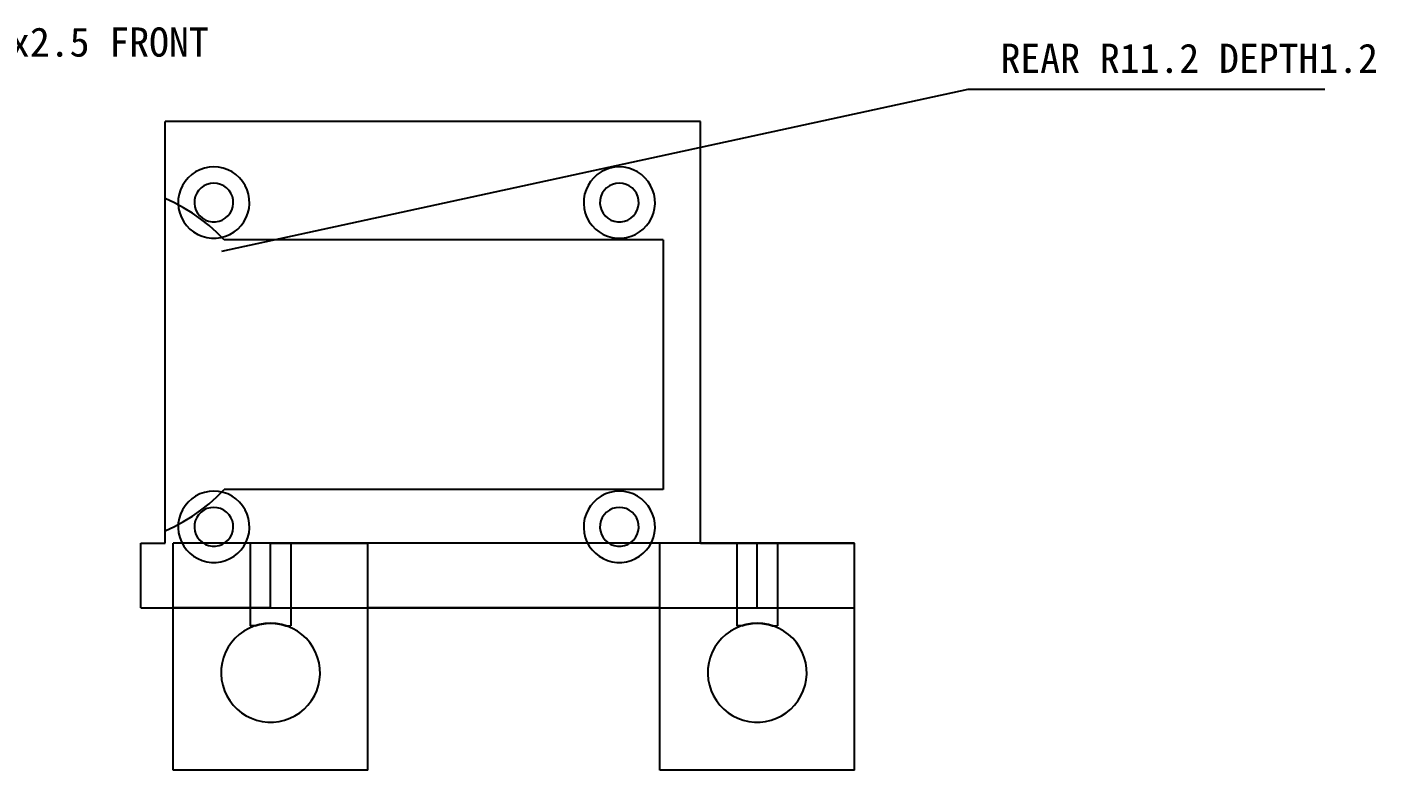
# Model space of a CAD drawing. Header units: millimetres. Extents: x -90 to 148, y -68 to 111.
# Drawn here: x 65 to 148.1, y 65 to 110.8 of the extents above; entities that cross this region are included whole.
import ezdxf

# ---------------------------------------------------------------- set-up
doc = ezdxf.new("R2010")
doc.units = ezdxf.units.MM
for name, color, linetype in [('HIDDEN', 8, 'Continuous'), ('LEADERS', 4, 'Continuous'), ('NOTES', 7, 'Continuous'), ('VISIBLE', 7, 'Continuous')]:
    doc.layers.add(name, color=color, linetype=linetype)

msp = doc.modelspace()

# ---------------------------------------------------------------- linework, layer by layer
at = {"layer": 'HIDDEN'}
for points in [[(73.5, 79), (73.5, 105)], [(76.5, 102.2), (76.20677, 102.18037), (75.91877, 102.12183), (75.64114, 102.02543), (75.37884, 101.89288), (75.13655, 101.72656), (74.91859, 101.52942), (74.72885, 101.305), (74.57071, 101.05728), (74.447, 100.7907), (74.35993, 100.51), (74.31105, 100.22021), (74.30123, 99.92649), (74.33065, 99.63408), (74.39877, 99.34819), (74.5044, 99.07394), (74.64564, 98.81622), (74.81997, 98.57962), (75.02427, 98.36837), (75.25492, 98.18623), (75.50778, 98.03646), (75.77835, 97.92173), (76.06179, 97.84408), (76.35306, 97.80491), (76.64694, 97.80491), (76.93821, 97.84408), (77.22165, 97.92173), (77.49222, 98.03646), (77.74508, 98.18623), (77.97573, 98.36837), (78.18003, 98.57962), (78.35436, 98.81622), (78.4956, 99.07394), (78.60123, 99.34819), (78.66935, 99.63408), (78.69877, 99.92649), (78.68895, 100.22021), (78.64007, 100.51), (78.553, 100.7907), (78.42929, 101.05728), (78.27115, 101.305), (78.08141, 101.52942), (77.86345, 101.72656), (77.62116, 101.89288), (77.35886, 102.02543), (77.08123, 102.12183), (76.79323, 102.18037), (76.5, 102.2)], [(101.5, 102.2), (101.20677, 102.18037), (100.91877, 102.12183), (100.64114, 102.02543), (100.37884, 101.89288), (100.13655, 101.72656), (99.91859, 101.52942), (99.72885, 101.305), (99.57071, 101.05728), (99.447, 100.7907), (99.35993, 100.51), (99.31105, 100.22021), (99.30123, 99.92649), (99.33065, 99.63408), (99.39877, 99.34819), (99.5044, 99.07394), (99.64564, 98.81622), (99.81997, 98.57962), (100.02427, 98.36837), (100.25492, 98.18623), (100.50778, 98.03646), (100.77835, 97.92173), (101.06179, 97.84408), (101.35306, 97.80491), (101.64694, 97.80491), (101.93821, 97.84408), (102.22165, 97.92173), (102.49222, 98.03646), (102.74508, 98.18623), (102.97573, 98.36837), (103.18003, 98.57962), (103.35436, 98.81622), (103.4956, 99.07394), (103.60123, 99.34819), (103.66935, 99.63408), (103.69877, 99.92649), (103.68895, 100.22021), (103.64007, 100.51), (103.553, 100.7907), (103.42929, 101.05728), (103.27115, 101.305), (103.08141, 101.52942), (102.86345, 101.72656), (102.62116, 101.89288), (102.35886, 102.02543), (102.08123, 102.12183), (101.79323, 102.18037), (101.5, 102.2)], [(76.5, 82.2), (76.20677, 82.18037), (75.91877, 82.12183), (75.64114, 82.02543), (75.37884, 81.89288), (75.13655, 81.72656), (74.91859, 81.52942), (74.72885, 81.305), (74.57071, 81.05728), (74.447, 80.7907), (74.35993, 80.51), (74.31105, 80.22021), (74.30123, 79.92649), (74.33065, 79.63408), (74.39877, 79.34819), (74.5044, 79.07394), (74.64564, 78.81622), (74.81997, 78.57962), (75.02427, 78.36837), (75.25492, 78.18623), (75.50778, 78.03646), (75.77835, 77.92173), (76.06179, 77.84408), (76.35306, 77.80491), (76.64694, 77.80491), (76.93821, 77.84408), (77.22165, 77.92173), (77.49222, 78.03646), (77.74508, 78.18623), (77.97573, 78.36837), (78.18003, 78.57962), (78.35436, 78.81622), (78.4956, 79.07394), (78.60123, 79.34819), (78.66935, 79.63408), (78.69877, 79.92649), (78.68895, 80.22021), (78.64007, 80.51), (78.553, 80.7907), (78.42929, 81.05728), (78.27115, 81.305), (78.08141, 81.52942), (77.86345, 81.72656), (77.62116, 81.89288), (77.35886, 82.02543), (77.08123, 82.12183), (76.79323, 82.18037), (76.5, 82.2)], [(101.5, 82.2), (101.20677, 82.18037), (100.91877, 82.12183), (100.64114, 82.02543), (100.37884, 81.89288), (100.13655, 81.72656), (99.91859, 81.52942), (99.72885, 81.305), (99.57071, 81.05728), (99.447, 80.7907), (99.35993, 80.51), (99.31105, 80.22021), (99.30123, 79.92649), (99.33065, 79.63408), (99.39877, 79.34819), (99.5044, 79.07394), (99.64564, 78.81622), (99.81997, 78.57962), (100.02427, 78.36837), (100.25492, 78.18623), (100.50778, 78.03646), (100.77835, 77.92173), (101.06179, 77.84408), (101.35306, 77.80491), (101.64694, 77.80491), (101.93821, 77.84408), (102.22165, 77.92173), (102.49222, 78.03646), (102.74508, 78.18623), (102.97573, 78.36837), (103.18003, 78.57962), (103.35436, 78.81622), (103.4956, 79.07394), (103.60123, 79.34819), (103.66935, 79.63408), (103.69877, 79.92649), (103.68895, 80.22021), (103.64007, 80.51), (103.553, 80.7907), (103.42929, 81.05728), (103.27115, 81.305), (103.08141, 81.52942), (102.86345, 81.72656), (102.62116, 81.89288), (102.35886, 82.02543), (102.08123, 82.12183), (101.79323, 82.18037), (101.5, 82.2)], [(86, 79), (74, 79)], [(75.83668, 79), (74, 79)], [(74, 65), (74, 79)], [(74, 75), (74, 79)], [(80, 79), (77.16332, 79)], [(81.25, 79), (81.21866, 79), (81.12621, 79), (80.97729, 79), (80.77936, 79), (80.54235, 79), (80.27815, 79), (80, 79), (79.72185, 79), (79.45765, 79), (79.22064, 79), (79.02271, 79), (78.87379, 79), (78.78134, 79), (78.75, 79)], [(78.75, 79), (78.75, 73.9)], [(80, 79), (86, 79)], [(80, 75), (80, 79)], [(81.25, 79), (81.25, 73.9)], [(104, 79), (86, 79)], [(100.83668, 79), (86, 79)], [(86, 75), (86, 79)], [(86, 65), (86, 79)], [(106.5, 79), (102.16332, 79)], [(116, 79), (104, 79)], [(104, 65), (104, 79)], [(104, 75), (104, 79)], [(111.25, 79), (111.21866, 79), (111.12621, 79), (110.97729, 79), (110.77936, 79), (110.54235, 79), (110.27815, 79), (110, 79), (109.72185, 79), (109.45765, 79), (109.22064, 79), (109.02271, 79), (108.87379, 79), (108.78134, 79), (108.75, 79)], [(108.75, 79), (108.75, 73.9)], [(110, 75), (110, 79)], [(111.25, 79), (111.25, 73.9)], [(116, 65), (116, 79)], [(72, 75), (80, 75)], [(74, 75), (86, 75)], [(80, 75), (74, 75)], [(104, 75), (86, 75)], [(86, 75), (110, 75)], [(104, 75), (116, 75)], [(79.05528, 73.9), (79.23693, 73.953), (79.45946, 74.00172), (79.7186, 74.03699), (80, 74.05)], [(80, 74.05), (79.7186, 74.03699), (79.45946, 74.00172), (79.23693, 73.953), (79.05528, 73.9)], [(80, 74.05), (80.2814, 74.03699), (80.54054, 74.00172), (80.76307, 73.953), (80.94472, 73.9)], [(80.94472, 73.9), (80.76307, 73.953), (80.54054, 74.00172), (80.2814, 74.03699), (80, 74.05)], [(109.05528, 73.9), (109.23693, 73.953), (109.45946, 74.00172), (109.7186, 74.03699), (110, 74.05)], [(110, 74.05), (109.7186, 74.03699), (109.45946, 74.00172), (109.23693, 73.953), (109.05528, 73.9)], [(110, 74.05), (110.2814, 74.03699), (110.54054, 74.00172), (110.76307, 73.953), (110.94472, 73.9)], [(110.94472, 73.9), (110.76307, 73.953), (110.54054, 74.00172), (110.2814, 74.03699), (110, 74.05)], [(79.05528, 73.9), (79.01478, 73.9), (78.97685, 73.9), (78.94157, 73.9), (78.90905, 73.9), (78.87936, 73.9), (78.85259, 73.9), (78.8288, 73.9), (78.80806, 73.9), (78.79042, 73.9), (78.77592, 73.9), (78.7646, 73.9), (78.7565, 73.9), (78.75163, 73.9), (78.75, 73.9)], [(80.94472, 73.9), (80.98522, 73.9), (81.02315, 73.9), (81.05843, 73.9), (81.09095, 73.9), (81.12064, 73.9), (81.14741, 73.9), (81.1712, 73.9), (81.19194, 73.9), (81.20958, 73.9), (81.22408, 73.9), (81.2354, 73.9), (81.2435, 73.9), (81.24837, 73.9), (81.25, 73.9)], [(109.05528, 73.9), (109.01478, 73.9), (108.97685, 73.9), (108.94157, 73.9), (108.90905, 73.9), (108.87936, 73.9), (108.85259, 73.9), (108.8288, 73.9), (108.80806, 73.9), (108.79042, 73.9), (108.77592, 73.9), (108.7646, 73.9), (108.7565, 73.9), (108.75163, 73.9), (108.75, 73.9)], [(110.94472, 73.9), (110.98522, 73.9), (111.02315, 73.9), (111.05843, 73.9), (111.09095, 73.9), (111.12064, 73.9), (111.14741, 73.9), (111.1712, 73.9), (111.19194, 73.9), (111.20958, 73.9), (111.22408, 73.9), (111.2354, 73.9), (111.2435, 73.9), (111.24837, 73.9), (111.25, 73.9)]]:
    msp.add_lwpolyline(points, dxfattribs=at)
at = {"layer": 'LEADERS'}
msp.add_lwpolyline([(77, 97), (123, 107), (145, 107)], dxfattribs=at)
at = {"layer": 'VISIBLE'}
for points in [[(106.5, 105), (73.5, 105)], [(73.5, 100.25622), (73.5, 105)], [(106.5, 79), (106.5, 105)], [(76.5, 101.2), (76.28573, 101.18072), (76.07835, 101.12348), (75.88452, 101.03014), (75.71047, 100.90369), (75.5618, 100.74819), (75.44329, 100.56864), (75.35873, 100.37082), (75.31086, 100.16108), (75.30121, 99.94616), (75.33009, 99.73297), (75.39657, 99.52837), (75.49851, 99.33892), (75.63265, 99.17072), (75.79466, 99.02918), (75.97934, 98.91884), (76.18076, 98.84324), (76.39243, 98.80483), (76.60757, 98.80483), (76.81924, 98.84324), (77.02066, 98.91884), (77.20534, 99.02918), (77.36735, 99.17072), (77.50149, 99.33892), (77.60343, 99.52837), (77.66991, 99.73297), (77.69879, 99.94616), (77.68914, 100.16108), (77.64127, 100.37082), (77.55671, 100.56864), (77.4382, 100.74819), (77.28953, 100.90369), (77.11548, 101.03014), (76.92165, 101.12348), (76.71427, 101.18072), (76.5, 101.2)], [(101.5, 101.2), (101.28573, 101.18072), (101.07835, 101.12348), (100.88452, 101.03014), (100.71047, 100.90369), (100.5618, 100.74819), (100.44329, 100.56864), (100.35873, 100.37082), (100.31086, 100.16108), (100.30121, 99.94616), (100.33009, 99.73297), (100.39657, 99.52837), (100.49851, 99.33892), (100.63265, 99.17072), (100.79466, 99.02918), (100.97934, 98.91884), (101.18076, 98.84324), (101.39243, 98.80483), (101.60757, 98.80483), (101.81924, 98.84324), (102.02066, 98.91884), (102.20534, 99.02918), (102.36735, 99.17072), (102.50149, 99.33892), (102.60343, 99.52837), (102.66991, 99.73297), (102.69879, 99.94616), (102.68914, 100.16108), (102.64127, 100.37082), (102.55671, 100.56864), (102.4382, 100.74819), (102.28953, 100.90369), (102.11548, 101.03014), (101.92165, 101.12348), (101.71427, 101.18072), (101.5, 101.2)], [(77.13327, 97.7), (76.68106, 98.15116), (76.20386, 98.5758), (75.70324, 98.97255), (75.18081, 99.34011), (74.63827, 99.67729), (74.07739, 99.98299), (73.5, 100.25622)], [(73.5, 79.74378), (73.5, 100.25622)], [(104.2, 97.7), (77.13327, 97.7)], [(104.2, 97.7), (104.2, 82.3)], [(73.5, 79.74378), (74.07739, 80.01701), (74.63827, 80.32271), (75.18081, 80.65989), (75.70324, 81.02745), (76.20386, 81.4242), (76.68106, 81.84884), (77.13327, 82.3)], [(104.2, 82.3), (77.13327, 82.3)], [(76.5, 81.2), (76.28573, 81.18072), (76.07835, 81.12348), (75.88452, 81.03014), (75.71047, 80.90369), (75.5618, 80.74819), (75.44329, 80.56864), (75.35873, 80.37082), (75.31086, 80.16108), (75.30121, 79.94616), (75.33009, 79.73297), (75.39657, 79.52837), (75.49851, 79.33892), (75.63265, 79.17072), (75.79466, 79.02918), (75.97934, 78.91884), (76.18076, 78.84324), (76.39243, 78.80483), (76.60757, 78.80483), (76.81924, 78.84324), (77.02066, 78.91884), (77.20534, 79.02918), (77.36735, 79.17072), (77.50149, 79.33892), (77.60343, 79.52837), (77.66991, 79.73297), (77.69879, 79.94616), (77.68914, 80.16108), (77.64127, 80.37082), (77.55671, 80.56864), (77.4382, 80.74819), (77.28953, 80.90369), (77.11548, 81.03014), (76.92165, 81.12348), (76.71427, 81.18072), (76.5, 81.2)], [(101.5, 81.2), (101.28573, 81.18072), (101.07835, 81.12348), (100.88452, 81.03014), (100.71047, 80.90369), (100.5618, 80.74819), (100.44329, 80.56864), (100.35873, 80.37082), (100.31086, 80.16108), (100.30121, 79.94616), (100.33009, 79.73297), (100.39657, 79.52837), (100.49851, 79.33892), (100.63265, 79.17072), (100.79466, 79.02918), (100.97934, 78.91884), (101.18076, 78.84324), (101.39243, 78.80483), (101.60757, 78.80483), (101.81924, 78.84324), (102.02066, 78.91884), (102.20534, 79.02918), (102.36735, 79.17072), (102.50149, 79.33892), (102.60343, 79.52837), (102.66991, 79.73297), (102.69879, 79.94616), (102.68914, 80.16108), (102.64127, 80.37082), (102.55671, 80.56864), (102.4382, 80.74819), (102.28953, 80.90369), (102.11548, 81.03014), (101.92165, 81.12348), (101.71427, 81.18072), (101.5, 81.2)], [(73.5, 79), (73.5, 79.74378)], [(72, 75), (72, 79)], [(72, 79), (73.5, 79)], [(77.16332, 79), (75.83668, 79)], [(102.16332, 79), (100.83668, 79)], [(106.5, 79), (116, 79)], [(110, 79), (106.5, 79)], [(116, 75), (116, 79)], [(72, 75), (116, 75)], [(74, 65), (74, 75)], [(86, 65), (86, 75)], [(104, 65), (104, 75)], [(116, 65), (116, 75)], [(80, 74.05), (79.65233, 74.03012), (79.30918, 73.97074), (78.97505, 73.87263), (78.65428, 73.73707), (78.35105, 73.56582), (78.06931, 73.36113), (77.81275, 73.12566), (77.5847, 72.86248), (77.38814, 72.57501), (77.22562, 72.26702), (77.09928, 71.9425), (77.01075, 71.6057), (76.96119, 71.261), (76.95124, 70.9129), (76.98104, 70.56594), (77.0502, 70.22463), (77.15781, 69.89344), (77.30248, 69.57666), (77.48231, 69.27845), (77.69496, 69.00267), (77.93767, 68.75294), (78.20725, 68.5325), (78.50021, 68.34422), (78.81273, 68.19057), (79.14072, 68.07355), (79.47991, 67.99467), (79.82588, 67.95497), (80.17412, 67.95497), (80.52009, 67.99467), (80.85928, 68.07355), (81.18727, 68.19057), (81.49979, 68.34422), (81.79275, 68.5325), (82.06233, 68.75294), (82.30504, 69.00267), (82.51769, 69.27845), (82.69752, 69.57666), (82.84219, 69.89344), (82.9498, 70.22463), (83.01896, 70.56594), (83.04876, 70.9129), (83.03881, 71.261), (82.98925, 71.6057), (82.90072, 71.9425), (82.77438, 72.26702), (82.61186, 72.57501), (82.4153, 72.86248), (82.18725, 73.12566), (81.93069, 73.36113), (81.64895, 73.56582), (81.34572, 73.73707), (81.02495, 73.87263), (80.69082, 73.97074), (80.34767, 74.03012), (80, 74.05)], [(110, 74.05), (109.65233, 74.03012), (109.30918, 73.97074), (108.97505, 73.87263), (108.65428, 73.73707), (108.35105, 73.56582), (108.06931, 73.36113), (107.81275, 73.12566), (107.5847, 72.86248), (107.38814, 72.57501), (107.22562, 72.26702), (107.09928, 71.9425), (107.01075, 71.6057), (106.96119, 71.261), (106.95124, 70.9129), (106.98104, 70.56594), (107.0502, 70.22463), (107.15781, 69.89344), (107.30248, 69.57666), (107.48231, 69.27845), (107.69496, 69.00267), (107.93767, 68.75294), (108.20725, 68.5325), (108.50021, 68.34422), (108.81273, 68.19057), (109.14072, 68.07355), (109.47991, 67.99467), (109.82588, 67.95497), (110.17412, 67.95497), (110.52009, 67.99467), (110.85928, 68.07355), (111.18727, 68.19057), (111.49979, 68.34422), (111.79275, 68.5325), (112.06233, 68.75294), (112.30504, 69.00267), (112.51769, 69.27845), (112.69752, 69.57666), (112.84219, 69.89344), (112.9498, 70.22463), (113.01896, 70.56594), (113.04876, 70.9129), (113.03881, 71.261), (112.98925, 71.6057), (112.90072, 71.9425), (112.77438, 72.26702), (112.61186, 72.57501), (112.4153, 72.86248), (112.18725, 73.12566), (111.93069, 73.36113), (111.64895, 73.56582), (111.34572, 73.73707), (111.02495, 73.87263), (110.69082, 73.97074), (110.34767, 74.03012), (110, 74.05)], [(86, 65), (74, 65)], [(116, 65), (104, 65)]]:
    msp.add_lwpolyline(points, dxfattribs=at)

# ---------------------------------------------------------------- texts
at = {"layer": 'NOTES'}
for s, p in [('4X D2.4 THRU; CBORE4.4x2.5 FRONT', (37, 109)), ('REAR R11.2 DEPTH1.2', (125, 108))]:
    msp.add_text(s, height=1.8, dxfattribs=at).set_placement(p)

doc.saveas('drawing.dxf')
